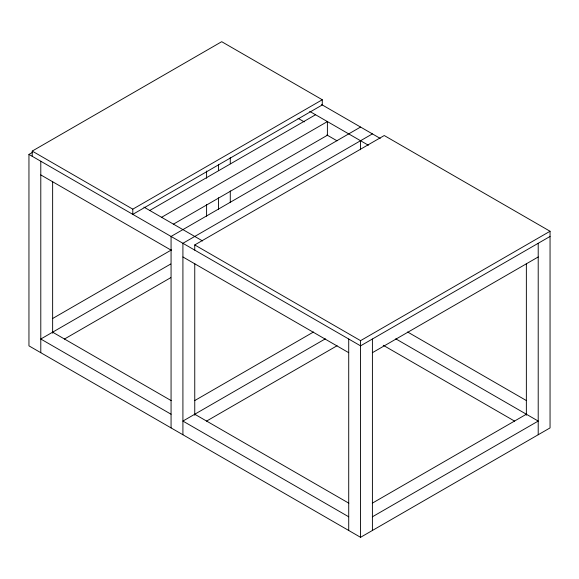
<?xml version="1.0" encoding="UTF-8"?>
<svg xmlns="http://www.w3.org/2000/svg" width="579" height="579" viewBox="0 0 579 579"><rect width="100%" height="100%" fill="white"/><g stroke="black" fill="none" stroke-linecap="round" stroke-linejoin="round"><path stroke-width="0.87" d="M32.221 156.287L32.221 151.09L221.706 41.688L322.279 99.754L322.279 104.951L132.794 214.353L132.794 209.157L322.279 99.754M194.754 250.128L194.754 244.931L384.246 135.529L550.05 231.253L550.05 427.91L360.558 537.312L28.95 345.858L28.95 154.405L32.648 152.263M149.751 210.466L315.555 114.743M161.592 217.306L327.396 121.583L327.396 135.254L173.324 224.211M360.558 127.054L171.066 236.449L171.066 427.91M52.523 318.573L171.406 249.94M372.406 133.887L182.913 243.289L182.913 434.742M170.733 264.002L40.791 339.019L171.066 414.231M64.37 339.084L170.733 277.674M194.645 400.625L313.521 331.991M325.362 338.824L182.913 421.071L348.717 516.794M206.486 421.136L337.094 345.728M194.754 244.931L360.558 340.655L550.05 231.253M550.05 236.449L360.558 345.851L28.95 154.405M372.406 352.691L538.209 256.967M372.29 503.187L526.362 414.231M372.406 516.794L538.209 421.071L395.754 338.824M321.555 104.531L380.222 138.403M309.714 111.371L368.382 145.242M298.011 118.29L304.25 121.894M326.874 134.95L337.014 140.806M407.594 331.991L526.477 400.625M143.91 207.094L202.578 240.965M383.24 345.279L514.63 421.136M32.221 151.09L132.794 209.157M40.791 174.916L171.066 250.128M182.913 256.967L348.717 352.691M52.638 332.18L171.21 400.639M194.754 414.231L348.826 503.187M538.209 243.289L538.209 434.742M526.362 263.546L526.362 415.266M372.406 339.019L372.406 530.473M360.558 140.726L360.558 149.758M360.558 340.655L360.558 537.312M348.717 339.019L348.717 530.473M230.283 157.502L230.283 163.821M230.283 190.911L230.283 202.657M218.442 164.335L218.442 170.66M218.442 197.75L218.442 209.489M206.594 171.044L206.594 178.267M206.594 204.459L206.594 216.199M194.754 263.546L194.754 415.266M52.638 181.495L52.638 333.214M40.791 161.237L40.791 352.698"/></g></svg>
